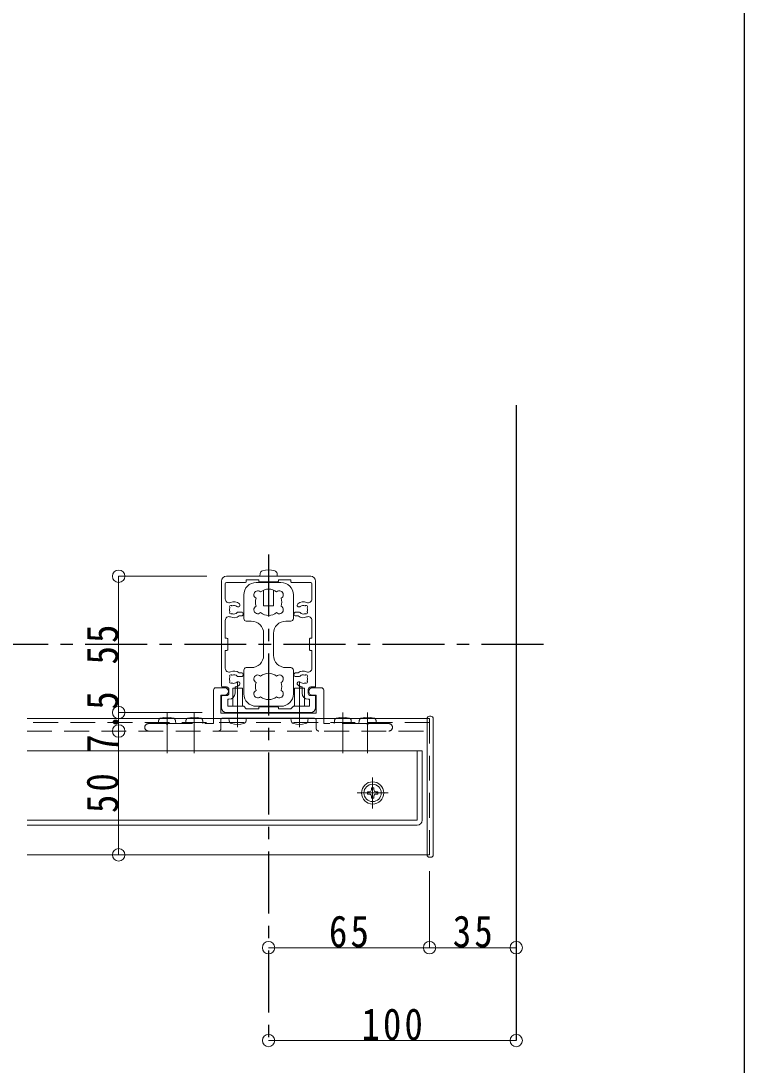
# Model space of a CAD drawing. Units: millimetres at full size, sheet at 1:5. Extents: x -1050 to 1050, y -742 to 742.
# Drawn here: x 698 to 990, y -421.7 to 0 of the extents above; entities that cross this region are included whole.
import ezdxf

# ---------------------------------------------------------------- set-up
doc = ezdxf.new("R2010")
doc.units = ezdxf.units.MM
doc.header["$LTSCALE"] = 5
doc.linetypes.add('CHAIN1', pattern=[8, 5, -1, 1, -1])
doc.linetypes.add('DASHED2', pattern=[3, 2, -1])
for name, color, linetype in [('0-0_通り芯', 7, 'CHAIN1'), ('0-1_躯体', 134, 'Continuous'), ('1-5_図枠1_1', 7, 'Continuous')]:
    doc.layers.add(name, color=color, linetype=linetype)
for name, color, linetype, lineweight in [('0-3_寸法', 54, 'Continuous', 20), ('0-4_手摺部材', 92, 'Continuous', 20), ('0-6_パネル', 4, 'Continuous', 20), ('0-A_支柱', 6, 'Continuous', 20), ('0-B_足元', 4, 'Continuous', 20)]:
    doc.layers.add(name, color=color, linetype=linetype, lineweight=lineweight)
doc.styles.add('ＭＳ ゴシック', font='')
doc.styles.get('ＭＳ ゴシック').set_extended_font_data('MS Gothic')

# ---------------------------------------------------------------- blocks, each defined once
blk = doc.blocks.new('dimension_origin')
at = {"color": 0, "linetype": 'Continuous', "lineweight": -2}
blk.add_circle((0, 0), 1.25, dxfattribs=at)

msp = doc.modelspace()

# ---------------------------------------------------------------- linework, layer by layer
at = {"layer": '0-0_通り芯'}
for p, q in [((798.02, -215.487), (798.02, -411.793)), ((909.011, -251.793), (-151.98, -251.793))]:
    msp.add_line(p, q, dxfattribs=at)
at = {"layer": '0-1_躯体'}
msp.add_line((898.02, -155.226), (898.02, -411.793), dxfattribs=at)
at = {"layer": '0-3_寸法'}
for p, q in [((773.048, -224.293), (737.484, -224.293)), ((737.484, -224.293), (737.484, -279.293)), ((771.149, -279.293), (737.484, -279.293)), ((737.484, -279.293), (737.484, -286.793)), ((737.484, -286.793), (737.484, -336.793)), ((863.02, -343.446), (863.02, -374.293)), ((798.02, -374.293), (863.02, -374.293)), ((863.02, -374.293), (898.02, -374.293)), ((798.02, -411.793), (898.02, -411.793))]:
    msp.add_line(p, q, dxfattribs=at)
at = {"layer": '0-3_寸法', "linetype": 'CHAIN1'}
msp.add_line((810.52, -285.26), (810.52, -266.86), dxfattribs=at)
at = {"layer": '0-4_手摺部材'}
for p, q in [((794.52, -224.293), (801.52, -224.293)), ((776.77, -269.293), (780.27, -269.293)), ((783.52, -269.543), (787.52, -269.543)), ((783.52, -276.793), (783.52, -269.543)), ((787.52, -276.793), (787.52, -269.543)), ((812.52, -269.543), (808.52, -269.543)), ((808.52, -276.793), (808.52, -269.543)), ((812.52, -276.793), (812.52, -269.543)), ((819.27, -269.293), (815.77, -269.293)), ((775.77, -281.793), (775.77, -270.293)), ((780.27, -272.293), (778.77, -272.293)), ((778.77, -272.293), (778.77, -279.543)), ((815.77, -272.293), (817.27, -272.293)), ((817.27, -272.293), (817.27, -279.543)), ((820.27, -281.793), (820.27, -270.293)), ((700.52, -281.793), (862.02, -281.793)), ((778.77, -279.543), (817.27, -279.543)), ((779.565, -281.543), (816.27, -281.543)), ((782.118, -282.662), (782.02, -281.543)), ((789.02, -281.543), (782.02, -281.543)), ((783.52, -279.293), (783.52, -279.543)), ((787.52, -279.293), (787.52, -279.543)), ((788.922, -282.662), (789.02, -281.543)), ((807.118, -282.662), (807.02, -281.543)), ((807.02, -281.543), (814.02, -281.543)), ((808.52, -279.293), (808.52, -279.543)), ((812.52, -279.293), (812.52, -279.543)), ((813.922, -282.662), (814.02, -281.543)), ((862.02, -281.793), (862.02, -336.793)), ((863.02, -280.793), (863.52, -280.793)), ((864.52, -336.793), (864.52, -281.793)), ((840.02, -305.544), (840.02, -318.032)), ((833.771, -311.793), (846.269, -311.793)), ((837.97, -311.293), (837.97, -312.293)), ((837.97, -311.293), (838.77, -311.293)), ((839.52, -309.743), (839.52, -310.543)), ((842.07, -311.293), (841.27, -311.293)), ((842.07, -311.293), (842.07, -312.293)), ((837.97, -312.293), (838.77, -312.293)), ((839.52, -313.843), (839.52, -313.043)), ((839.52, -313.843), (840.52, -313.843)), ((840.52, -313.843), (840.52, -313.043)), ((842.07, -312.293), (841.27, -312.293)), ((862.02, -336.793), (700.52, -336.793)), ((863.02, -337.793), (863.52, -337.793))]:
    msp.add_line(p, q, dxfattribs=at)
at = {"layer": '0-4_手摺部材', "linetype": 'CHAIN1'}
for p, q in [((785.52, -285.26), (785.52, -266.86)), ((757.02, -295.793), (757.02, -279.275)), ((768.02, -295.793), (768.02, -279.275)), ((828.02, -295.793), (828.02, -279.275)), ((838.02, -295.793), (838.02, -279.275))]:
    msp.add_line(p, q, dxfattribs=at)
at = {"layer": '0-4_手摺部材', "linetype": 'DASHED2'}
for p, q in [((775.77, -283.793), (775.77, -281.793)), ((778.77, -285.793), (778.77, -282.293)), ((817.27, -285.793), (817.27, -282.461)), ((820.27, -283.793), (820.27, -281.793)), ((863.02, -283.293), (700.52, -283.293)), ((749.52, -283.793), (756.72, -283.793)), ((749.52, -283.793), (756.72, -283.793)), ((753.618, -282.674), (753.52, -283.793)), ((757.02, -284.093), (756.72, -283.793)), ((757.02, -284.093), (756.72, -283.793)), ((757.02, -284.093), (757.32, -283.793)), ((757.02, -284.093), (757.32, -283.793)), ((757.32, -283.793), (775.77, -283.793)), ((757.32, -283.793), (775.77, -283.793)), ((760.422, -282.674), (760.52, -283.793)), ((764.618, -282.674), (764.52, -283.793)), ((771.422, -282.674), (771.52, -283.793)), ((837.72, -283.793), (820.27, -283.793)), ((824.618, -282.674), (824.52, -283.793)), ((831.422, -282.674), (831.52, -283.793)), ((834.618, -282.674), (834.52, -283.793)), ((838.02, -284.093), (837.72, -283.793)), ((838.02, -284.093), (838.32, -283.793)), ((846.52, -283.793), (838.32, -283.793)), ((841.422, -282.674), (841.52, -283.793)), ((700.52, -286.793), (863.02, -286.793)), ((862.02, -336.793), (863.02, -336.793))]:
    msp.add_line(p, q, dxfattribs=at)
msp.add_lwpolyline([(862.02, -281.793), (863.02, -281.793), (863.02, -336.793)], dxfattribs=at)
at = {"layer": '0-4_手摺部材'}
msp.add_lwpolyline([(839.52, -309.743), (840.52, -309.743), (840.52, -310.543)], dxfattribs=at)
for radius in [4.5, 3.5]:
    msp.add_circle((840.02, -311.793), radius, dxfattribs=at)
for centre, radius, start, end in [((776.77, -270.293), 1, 90, 180), ((780.27, -270.793), 1.5, 270, 90), ((815.77, -270.793), 1.5, 90, 270), ((819.27, -270.293), 1, 0, 90), ((754.913, -282.787), 1.3, 105.88085, 130.13492), ((757.02, -290.193), 9, 74.11915, 105.88085), ((759.127, -282.787), 1.3, 49.86508, 74.11915), ((765.913, -282.787), 1.3, 105.88085, 130.13492), ((768.02, -290.193), 9, 74.11915, 105.88085), ((770.127, -282.787), 1.3, 49.86508, 74.11915), ((779.565, -282.543), 1, 90, 131.40962), ((816.27, -282.543), 1, 48.59038, 90), ((825.913, -282.787), 1.3, 105.88085, 130.13492), ((828.02, -290.193), 9, 74.11915, 105.88085), ((830.127, -282.787), 1.3, 49.86508, 74.11915), ((835.913, -282.787), 1.3, 105.88085, 130.13492), ((838.02, -290.193), 9, 74.11915, 105.88085), ((840.127, -282.787), 1.3, 49.86508, 74.11915), ((863.02, -281.793), 1, 90, 180), ((863.52, -281.793), 1, 360, 90), ((783.413, -282.549), 1.3, 185, 254.11915), ((785.52, -275.143), 9, 254.11915, 285.88085), ((787.627, -282.549), 1.3, 285.88085, 355), ((808.413, -282.549), 1.3, 185, 254.11915), ((810.52, -275.143), 9, 254.11915, 285.88085), ((812.627, -282.549), 1.3, 285.88085, 355), ((838.77, -310.543), 0.75, 270, 360), ((841.27, -310.543), 0.75, 180, 270), ((838.77, -313.043), 0.75, 0, 90), ((841.27, -313.043), 0.75, 90, 180), ((863.02, -336.793), 1, 180, 270), ((863.52, -336.793), 1, 270, 360)]:
    msp.add_arc(centre, radius, start, end, dxfattribs=at)
at = {"layer": '0-4_手摺部材', "linetype": 'DASHED2'}
for centre, radius, start, end in [((754.913, -282.787), 1.3, 130.13492, 175), ((759.127, -282.787), 1.3, 5, 49.86508), ((765.913, -282.787), 1.3, 130.13492, 175), ((770.127, -282.787), 1.3, 5, 49.86508), ((779.77, -282.293), 1, 150, 180), ((816.27, -282.543), 1, 0, 48.59038), ((825.913, -282.787), 1.3, 130.13492, 175), ((830.127, -282.787), 1.3, 5, 49.86508), ((835.913, -282.787), 1.3, 130.13492, 175), ((840.127, -282.787), 1.3, 5, 49.86508), ((749.52, -285.293), 1.5, 90, 270), ((749.52, -285.293), 1.5, 90, 270), ((777.77, -285.793), 1, 270, 360), ((818.27, -285.793), 1, 180, 270), ((846.52, -285.293), 1.5, 270, 90)]:
    msp.add_arc(centre, radius, start, end, dxfattribs=at)
at = {"layer": '0-6_パネル'}
for p, q in [((860.02, -294.793), (700.52, -294.793)), ((858.02, -322.793), (858.02, -294.793)), ((860.02, -322.793), (860.02, -294.793)), ((700.52, -322.793), (858.02, -322.793)), ((700.52, -324.793), (858.02, -324.793))]:
    msp.add_line(p, q, dxfattribs=at)
msp.add_arc((858.02, -322.793), 2, 270, 360, dxfattribs=at)
at = {"layer": '0-A_支柱'}
for p, q in [((794.618, -223.174), (794.52, -224.293)), ((801.422, -223.174), (801.52, -224.293)), ((779.02, -226.293), (779.02, -268.693)), ((780.52, -233.485), (780.52, -227.293)), ((815.02, -224.293), (781.02, -224.293)), ((788.72, -226.793), (781.02, -226.793)), ((794.02, -225.793), (794.02, -226.243)), ((794.32, -226.543), (801.72, -226.543)), ((796.02, -226.793), (796.02, -226.543)), ((800.02, -226.793), (800.02, -226.543)), ((802.02, -225.793), (802.02, -226.243)), ((802.02, -225.793), (807.02, -225.793)), ((807.02, -226.493), (807.02, -225.793)), ((807.32, -226.793), (815.02, -226.793)), ((815.52, -233.485), (815.52, -227.293)), ((817.02, -268.693), (817.02, -226.293)), ((785.697, -238.793), (787.02, -238.793)), ((786.097, -240.293), (787.02, -240.293)), ((810.343, -238.793), (809.02, -238.793)), ((809.943, -240.293), (809.02, -240.293)), ((780.52, -249.293), (780.52, -242.101)), ((815.52, -249.293), (815.52, -242.101)), ((780.52, -249.293), (781.22, -249.293)), ((781.52, -249.593), (781.52, -253.993)), ((814.52, -249.593), (814.52, -253.993)), ((815.52, -249.293), (814.82, -249.293)), ((780.52, -254.293), (781.22, -254.293)), ((780.52, -261.485), (780.52, -254.293)), ((815.52, -254.293), (814.82, -254.293)), ((815.52, -261.485), (815.52, -254.293)), ((785.697, -264.793), (787.02, -264.793)), ((786.097, -263.293), (787.02, -263.293)), ((809.943, -263.293), (809.02, -263.293)), ((810.343, -264.793), (809.02, -264.793)), ((781.02, -268.993), (779.32, -268.993)), ((784.52, -271.493), (784.52, -269.004)), ((811.52, -271.493), (811.52, -269.004)), ((815.02, -268.993), (816.72, -268.993)), ((779.02, -272.793), (779.02, -277.293)), ((779.32, -272.493), (781.02, -272.493)), ((781.52, -273.993), (782.02, -273.993)), ((781.52, -276.793), (781.52, -273.993)), ((782.02, -271.493), (782.02, -269.993)), ((814.02, -271.493), (814.02, -269.993)), ((814.52, -273.993), (814.02, -273.993)), ((814.52, -276.793), (814.52, -273.993)), ((816.72, -272.493), (815.02, -272.493)), ((817.02, -277.293), (817.02, -272.793)), ((781.52, -276.793), (788.02, -276.793)), ((789.02, -277.793), (788.02, -276.793)), ((789.02, -277.793), (794.02, -277.793)), ((794.02, -277.793), (794.02, -277.343)), ((794.32, -277.043), (801.72, -277.043)), ((802.02, -277.793), (802.02, -277.343)), ((802.02, -277.793), (807.02, -277.793)), ((807.02, -277.793), (808.02, -276.793)), ((814.52, -276.793), (808.02, -276.793)), ((781.02, -279.293), (815.02, -279.293))]:
    msp.add_line(p, q, dxfattribs=at)
for points in [[(789.02, -226.493), (789.02, -225.793), (794.02, -225.793)], [(796.02, -229.885), (796.02, -236.293), (800.02, -236.293), (800.02, -229.885)]]:
    msp.add_lwpolyline(points, dxfattribs=at)
for centre, radius, start, end in [((795.913, -223.287), 1.3, 105.88085, 175), ((798.02, -230.693), 9, 74.11915, 105.88085), ((800.127, -223.287), 1.3, 5, 74.11915), ((781.02, -226.293), 2, 90, 180), ((781.02, -227.293), 0.5, 90, 180), ((788.72, -226.493), 0.3, 270, 360), ((794.32, -226.243), 0.3, 180, 270), ((801.72, -226.243), 0.3, 270, 360), ((807.32, -226.493), 0.3, 180, 270), ((815.02, -226.293), 2, 0, 90), ((815.02, -227.293), 0.5, 0, 90), ((782.02, -233.485), 1.5, 180, 294.90106), ((782.783, -236.555), 0.5, 55.28656, 214.71344), ((784.02, -237.793), 3.25, 47.4576, 114.90106), ((783.238, -235.898), 0.3, 235.28656, 292.4201), ((784.02, -237.793), 1.75, 47.4576, 112.4201), ((785.71, -235.951), 0.75, 227.4576, 47.4576), ((810.33, -235.951), 0.75, 132.5424, 312.5424), ((812.02, -237.793), 3.25, 65.09894, 132.5424), ((812.02, -237.793), 1.75, 67.5799, 132.5424), ((812.802, -235.898), 0.3, 247.5799, 304.71344), ((813.257, -236.555), 0.5, 325.28656, 124.71344), ((814.02, -233.485), 1.5, 245.09894, 360), ((784.02, -237.793), 1.75, 157.5799, 202.4201), ((782.783, -239.03), 0.5, 145.28656, 304.71344), ((782.125, -237.011), 0.3, 337.5799, 34.71344), ((782.125, -238.575), 0.3, 325.28656, 22.4201), ((784.02, -237.793), 3.25, 245.09894, 309.71514), ((783.238, -239.688), 0.3, 67.5799, 124.71344), ((784.02, -237.793), 1.75, 247.5799, 318.18969), ((785.697, -239.293), 0.5, 90, 138.18969), ((787.02, -239.543), 0.75, 270, 90), ((809.02, -239.543), 0.75, 90, 270), ((812.02, -237.793), 3.25, 230.28486, 294.90106), ((810.343, -239.293), 0.5, 41.81031, 90), ((812.02, -237.793), 1.75, 221.81031, 292.4201), ((812.802, -239.688), 0.3, 55.28656, 112.4201), ((813.257, -239.03), 0.5, 235.28656, 34.71344), ((813.915, -237.011), 0.3, 145.28656, 202.4201), ((813.915, -238.575), 0.3, 157.5799, 214.71344), ((812.02, -237.793), 1.75, 337.5799, 22.4201), ((782.02, -242.101), 1.5, 65.09894, 180), ((814.02, -242.101), 1.5, 0, 114.90106), ((781.22, -249.593), 0.3, 0, 90), ((814.82, -249.593), 0.3, 90, 180), ((781.22, -253.993), 0.3, 270, 360), ((814.82, -253.993), 0.3, 180, 270), ((782.02, -261.485), 1.5, 180, 294.90106), ((784.02, -265.793), 1.75, 157.5799, 202.4201), ((782.783, -264.555), 0.5, 55.28656, 214.71344), ((782.125, -265.011), 0.3, 337.5799, 34.71344), ((784.02, -265.793), 3.25, 50.28486, 114.90106), ((783.238, -263.898), 0.3, 235.28656, 292.4201), ((784.02, -265.793), 1.75, 41.81031, 112.4201), ((785.697, -264.293), 0.5, 221.81031, 270), ((787.02, -264.043), 0.75, 270, 90), ((809.02, -264.043), 0.75, 90, 270), ((812.02, -265.793), 3.25, 65.09894, 129.71514), ((810.343, -264.293), 0.5, 270, 318.18969), ((812.02, -265.793), 1.75, 67.5799, 138.18969), ((812.802, -263.898), 0.3, 247.5799, 304.71344), ((813.257, -264.555), 0.5, 325.28656, 124.71344), ((814.02, -261.485), 1.5, 245.09894, 360), ((813.915, -265.011), 0.3, 145.28656, 202.4201), ((812.02, -265.793), 1.75, 337.5799, 22.4201), ((779.32, -268.693), 0.3, 180, 270), ((781.02, -269.993), 1, 0, 90), ((782.783, -267.03), 0.5, 145.28656, 304.71344), ((782.125, -266.575), 0.3, 325.28656, 22.4201), ((783.238, -267.688), 0.3, 67.5799, 124.71344), ((784.02, -265.793), 1.75, 247.5799, 312.5424), ((784.02, -265.793), 3.25, 278.84988, 312.5424), ((785.71, -267.635), 0.75, 312.5424, 132.5424), ((810.33, -267.635), 0.75, 47.4576, 227.4576), ((812.02, -265.793), 3.25, 227.4576, 261.15012), ((812.02, -265.793), 1.75, 227.4576, 292.4201), ((812.802, -267.688), 0.3, 55.28656, 112.4201), ((813.257, -267.03), 0.5, 235.28656, 34.71344), ((813.915, -266.575), 0.3, 157.5799, 214.71344), ((815.02, -269.993), 1, 90, 180), ((816.72, -268.693), 0.3, 270, 360), ((779.32, -272.793), 0.3, 90, 180), ((781.02, -271.493), 1, 270, 360), ((782.02, -271.493), 2.5, 270, 360), ((814.02, -271.493), 2.5, 180, 270), ((815.02, -271.493), 1, 180, 270), ((816.72, -272.793), 0.3, 0, 90), ((781.02, -277.293), 2, 180, 270), ((794.32, -277.343), 0.3, 90, 180), ((801.72, -277.343), 0.3, 0, 90), ((815.02, -277.293), 2, 270, 360)]:
    msp.add_arc(centre, radius, start, end, dxfattribs=at)
at = {"layer": '0-B_足元'}
for p, q in [((793.02, -226.793), (803.02, -226.793)), ((788.02, -241.393), (788.02, -231.793)), ((808.02, -241.393), (808.02, -231.793)), ((791.02, -242.393), (789.02, -242.393)), ((805.02, -242.393), (807.02, -242.393)), ((796.02, -247.393), (796.02, -256.193)), ((800.02, -247.393), (800.02, -256.193)), ((791.02, -261.193), (789.02, -261.193)), ((805.02, -261.193), (807.02, -261.193)), ((788.02, -262.193), (788.02, -271.793)), ((808.02, -262.193), (808.02, -271.793)), ((793.02, -276.793), (803.02, -276.793))]:
    msp.add_line(p, q, dxfattribs=at)
for centre, radius, start, end in [((793.02, -231.793), 5, 90, 180), ((803.02, -231.793), 5, 0, 90), ((793.679, -231.753), 1.6, 46.3184, 243.6816), ((798.02, -234.793), 5.3, 52.3632, 127.6368), ((802.362, -231.753), 1.6, 296.3184, 133.6816), ((798.02, -234.793), 5.3, 162.3632, 197.6368), ((798.02, -234.793), 5.3, 342.3632, 17.6368), ((793.679, -237.833), 1.6, 116.3184, 313.6816), ((798.02, -234.793), 5.3, 232.36321, 307.63679), ((802.362, -237.833), 1.6, 226.3184, 63.6816), ((789.02, -241.393), 1, 180, 270), ((791.02, -247.393), 5, 0, 90), ((805.02, -247.393), 5, 90, 180), ((807.02, -241.393), 1, 270, 360), ((791.02, -256.193), 5, 270, 360), ((805.02, -256.193), 5, 180, 270), ((789.02, -262.193), 1, 90, 180), ((807.02, -262.193), 1, 0, 90), ((793.679, -265.753), 1.6, 46.3184, 243.6816), ((798.02, -268.793), 5.3, 52.36321, 127.63679), ((802.362, -265.753), 1.6, 296.3184, 133.6816), ((798.02, -268.793), 5.3, 162.3632, 197.6368), ((798.02, -268.793), 5.3, 342.3632, 17.6368), ((793.02, -271.793), 5, 180, 270), ((793.679, -271.833), 1.6, 116.3184, 313.6816), ((798.02, -268.793), 5.3, 232.3632, 307.6368), ((802.362, -271.833), 1.6, 226.3184, 63.6816), ((803.02, -271.793), 5, 270, 360)]:
    msp.add_arc(centre, radius, start, end, dxfattribs=at)
at = {"layer": '1-5_図枠1_1'}
msp.add_line((990, 682.5), (990, -707.5), dxfattribs=at)

# ---------------------------------------------------------------- block references
at = {"layer": '0-3_寸法', "xscale": 2, "yscale": 2}
for p, rotation in [((737.484, -224.293), 90), ((737.484, -279.293), 270), ((737.484, -279.293), 90), ((737.484, -286.793), 270), ((737.484, -286.793), 90), ((737.484, -336.793), 270), ((798.02, -374.293), 180), ((863.02, -374.293), 180), ((798.02, -411.793), 180)]:
    msp.add_blockref('dimension_origin', p, dxfattribs=dict(at, rotation=rotation))
for p in [(863.02, -374.293), (898.02, -374.293), (898.02, -411.793)]:
    msp.add_blockref('dimension_origin', p, dxfattribs=at)

# ---------------------------------------------------------------- texts
at = {"layer": '0-3_寸法', "char_height": 12.83, "attachment_point": 7, "rotation": 90, "style": 'ＭＳ ゴシック'}
for s, insert in [('\\T1.17;\\W0.85;55', (737.484, -259.918)), ('\\T1.17;\\W0.85;7.5', (737.484, -295.543)), ('\\T1.17;\\W0.85;50', (737.484, -319.918))]:
    msp.add_mtext(s, dxfattribs=dict(at, insert=insert))
at = {"layer": '0-3_寸法', "char_height": 12.83, "attachment_point": 7, "style": 'ＭＳ ゴシック'}
for s, insert in [('\\T1.17;\\W0.85;65', (822.395, -374.293)), ('\\T1.17;\\W0.85;35', (872.395, -374.293)), ('\\T1.17;\\W0.85;100', (835.52, -411.793))]:
    msp.add_mtext(s, dxfattribs=dict(at, insert=insert))

doc.saveas('drawing.dxf')
